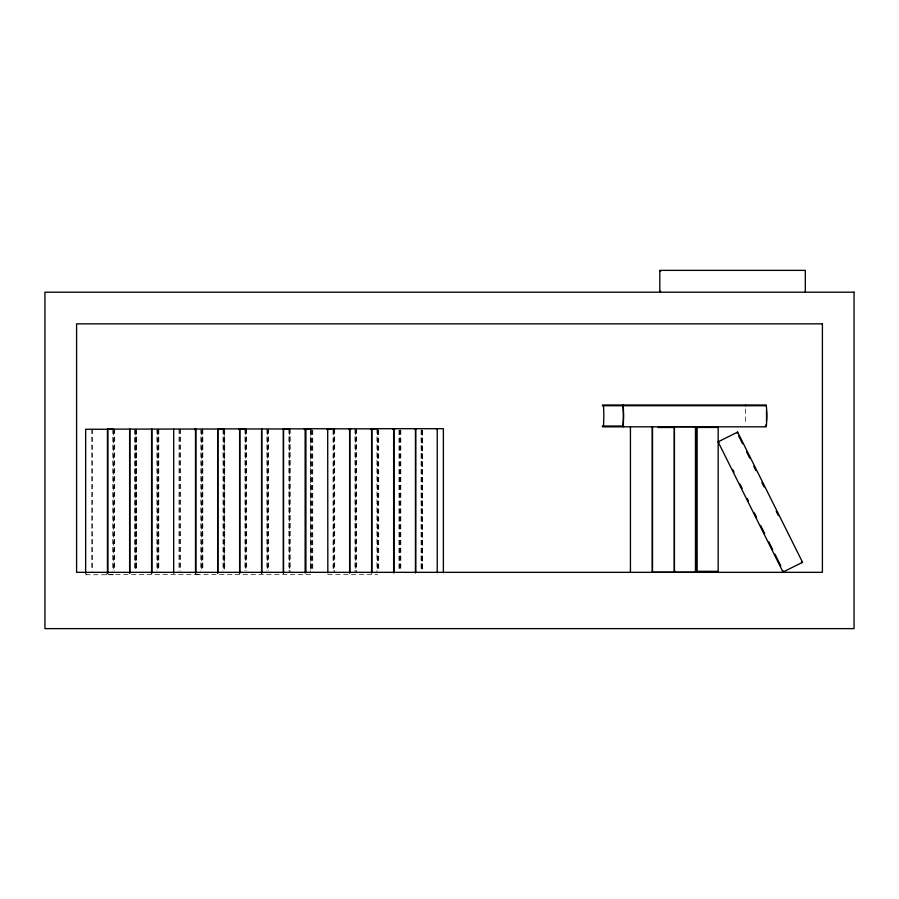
<?xml version="1.0" encoding="UTF-8"?>
<svg xmlns="http://www.w3.org/2000/svg" width="899" height="899" viewBox="0 0 899 899"><rect width="100%" height="100%" fill="white"/><g stroke="black" fill="none" stroke-linecap="round" stroke-linejoin="round"><path stroke-width="0.67" stroke-dasharray="4.5 3.37" d="M195.903 574.483L311.279 574.337M327.832 574.304L377.737 574.304M107.846 574.618L201.634 574.596M85.652 574.742L113.577 574.742M422.316 430.082L422.316 571.371M422.272 430.812L422.272 570.494M421.878 430.003L421.878 571.292M421.575 430.082L421.575 571.371M421.092 430.003L421.092 571.292M400.83 430.003L400.83 571.292M400.089 430.003L400.089 571.292M399.774 430.115L399.774 571.393M398.987 430.115L398.987 571.393M378.715 430.115L378.715 571.393M377.985 430.115L377.985 571.393M377.737 430.228L377.737 571.506M376.951 428.823L376.951 571.506M356.678 428.823L356.678 571.506M355.948 428.823L355.948 571.506M355.757 430.228L355.757 571.506M354.97 428.823L354.97 571.506M334.709 428.823L334.709 571.506M333.967 428.823L333.967 571.506M333.832 430.149L333.832 571.427M333.046 430.149L333.046 571.427M312.773 430.149L312.773 571.427M312.032 430.149L312.032 571.427M311.279 430.25L311.279 571.539M310.492 428.857L310.492 571.539M310.447 430.981L310.447 570.674M290.22 428.857L290.22 571.539M289.68 430.374L289.68 570.258M289.489 428.857L289.489 571.539M288.894 428.969L288.86 570.786M268.632 428.969L268.587 570.786M267.891 428.969L267.891 570.258M267.711 430.374L267.711 570.258M266.924 428.969L266.879 570.786M246.652 428.969L246.607 570.786M245.91 428.969L245.91 570.258M245.775 430.295L245.775 570.18M244.989 428.89L244.944 570.708M224.716 428.89L224.716 570.18M224.683 431.014L224.683 570.708M223.986 428.89L223.986 570.18M223.829 430.396L223.829 570.281M223.042 429.003L222.997 570.809M202.769 429.003L202.769 570.281M202.736 429.722L202.736 570.809M202.039 429.003L202.039 570.281M201.634 430.509L201.634 570.393M200.848 429.115L200.803 570.932M180.575 429.115L180.53 570.932M179.834 429.115L179.811 570.393M179.036 429.115L178.991 570.932M158.763 429.115L158.763 570.393M158.718 429.846L158.718 570.932M158.022 429.115L158.022 570.393M157.718 430.43L157.718 570.314M156.943 429.037L156.898 570.854M136.67 429.037L136.67 570.314M136.626 429.767L136.626 570.854M135.929 429.037L135.929 570.314M135.783 430.542L135.783 570.427M134.996 429.138L134.996 570.427M134.951 429.868L134.951 570.955M114.724 429.138L114.679 570.955M113.982 429.138L113.982 570.427M113.577 430.655L113.577 570.539M112.791 429.261L112.746 571.067M106.7 573.865L106.7 574.742M92.518 429.261L92.485 571.067M91.788 429.261L91.788 570.539M86.439 573.865L86.439 574.742M745.293 409.034A27.521 4.821 -90 0 1 745.215 424.407"/><path stroke-width="1.35" d="M659.81 271.116L660.686 271.116M659.81 291.411L660.686 291.411M766.06 405.741L602.454 405.741L602.454 405L766.24 405A20.272 3.551 90 0 1 766.24 426.823L602.454 426.823L602.454 426.036L623.715 426.036M765.352 426.036L766.06 426.036A19.711 3.461 -90 0 0 766.218 424.474M697.096 427.441L717.391 427.441L717.391 426.722M658.135 427.474L673.553 427.474L673.553 426.744M333.832 428.744L305.896 428.744L305.896 572.832M245.775 428.89L217.85 428.89L217.85 572.978M311.279 428.857L283.354 428.857L283.354 572.933M327.832 428.823L377.737 428.823M223.829 429.003L107.846 429.138L107.846 573.225M289.68 428.969L239.775 428.969L239.775 573.056M113.577 429.261L85.652 429.261L85.652 573.337M436.532 429.407L436.498 428.688M304.413 429.587L304.413 428.857M370.871 429.553L370.871 428.823M194.757 429.846L194.757 429.115M697.096 571.326L717.391 571.326L717.391 572.202M736.933 432.453L737.259 433.104M738.506 435.61L742.552 443.724M746.608 451.86L749.721 458.108M753.789 466.255L755.958 470.615M761.903 482.538L764.06 486.865M776.253 511.329L778.399 515.621M801.459 561.875L801.852 562.65M718.773 441.51L719.099 442.162M732.809 469.671L734.056 472.166M739.989 484.078L742.158 488.415M747.148 498.417L748.395 500.923M754.351 512.868L756.497 517.172M760.588 525.387L764.6 533.422M768.701 541.67L772.702 549.682M774.949 554.189L780.804 565.932M783.299 570.932L783.681 571.708M805.302 292.197L805.302 270.374L659.81 270.374L659.81 292.197M745.687 405L745.687 405.741M697.096 426.722L697.096 572.202M696.354 426.722L696.354 572.202L696.242 426.643M695.455 426.643L695.455 572.124M675.16 571.247L675.16 572.124M674.419 572.124L674.419 426.643L718.177 426.722L718.177 572.202L652.517 572.225L652.517 426.744M674.34 426.744L674.34 572.225M652.258 426.856L652.258 572.337M630.435 426.856L630.435 572.337M443.376 572.764L443.376 428.688L371.849 428.711L371.849 572.798M437.229 428.688L437.229 572.764M416.237 428.688L416.237 429.407M415.743 428.609L415.743 572.685M415.439 428.688L415.439 572.764M415.012 428.609L415.012 429.329M394.74 428.609L394.74 429.329M393.953 428.609L393.953 572.685M393.638 428.711L393.638 572.798M392.908 428.711L392.908 429.441M372.636 428.711L372.636 429.441M371.602 428.823L371.602 572.91M350.599 428.823L350.599 429.553M349.812 428.823L349.812 572.91M349.621 428.823L349.621 572.91M348.891 428.823L348.891 429.553M328.618 428.823L328.618 429.553M327.697 428.744L327.832 572.91M326.955 428.744L326.955 429.475M306.694 428.744L306.694 429.475M305.143 428.857L305.143 572.933M284.14 428.857L284.14 429.587M283.545 428.969L283.545 573.056M261.755 428.969L261.755 573.056M261.575 428.969L261.575 573.056M239.64 428.89L239.64 572.978M238.909 428.89L238.909 429.621M218.637 428.89L218.637 429.621M217.693 429.003L217.693 573.079M195.903 429.003L195.903 573.079M195.499 429.115L195.499 573.191M173.698 429.115L173.676 573.191M151.886 429.115L151.886 573.191M151.583 429.037L151.583 573.113M129.793 429.037L129.793 573.113M129.636 429.138L129.636 573.225M107.442 429.261L107.442 573.337M622.85 405.741A18.149 3.18 90 0 1 622.85 426.036M603.454 405.741A27.521 4.821 90 0 1 603.454 426.036M766.431 410.629A19.711 3.461 -90 0 1 766.431 421.159M623.018 405A20.272 3.551 90 0 1 623.018 426.823M737.641 432.104L718.11 441.847L783.018 572.045L802.549 562.302L737.641 432.104M854.05 292.197L44.95 292.197L44.95 628.626L854.05 628.626L854.05 292.197M822.405 323.842L76.595 323.842L76.595 572.337L822.405 572.337L822.405 323.842"/></g></svg>
